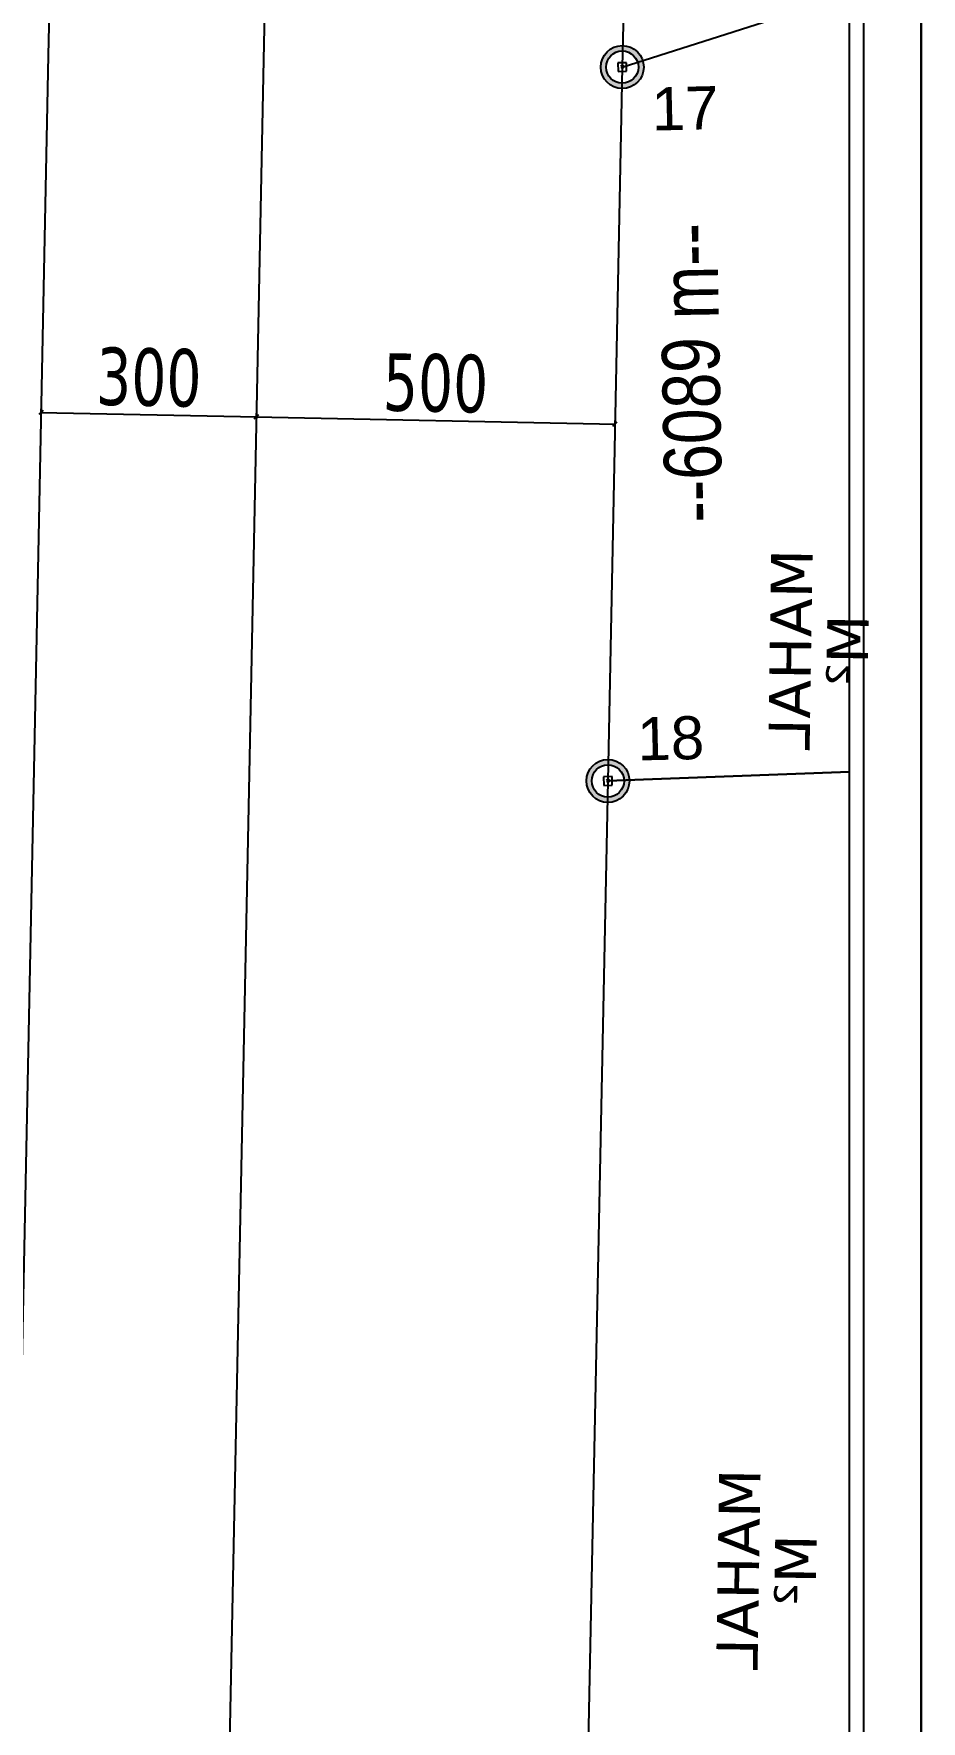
# Model space of a CAD drawing. Header units: millimetres. Extents: x 43168.9 to 43194.6, y -25545.1 to -25543.4.
# Drawn here: x 43179.2885 to 43179.5359, y -25544.5614 to -25544.0911 of the extents above; entities that cross this region are included whole.
import ezdxf
from ezdxf.enums import TextEntityAlignment as Align

# ---------------------------------------------------------------- set-up
doc = ezdxf.new("R2010")
doc.units = ezdxf.units.MM
doc.header["$LTSCALE"] = 200
doc.linetypes.add('DASHDOT', pattern=[1, 0.5, -0.25, 0, -0.25])
for name, color, linetype in [('arsasiniri_sgh', 10, 'Continuous'), ('olcu-uyg_sgh', 193, 'Continuous'), ('pafta_sgh', 11, 'Continuous'), ('sembol_sgh', 8, 'Continuous'), ('yapi-yaklasma_sgh', 41, 'DASHDOT'), ('yazi-mahal_sgh', 12, 'Continuous')]:
    doc.layers.add(name, color=color, linetype=linetype)
doc.styles.add('1-200', font='arial.ttf', dxfattribs={"height": 60})
doc.styles.add('dim', font='VERDANA.TTF', dxfattribs={"width": 0.7})
doc.styles.add('text1', font='VERDANA.TTF')
doc.styles.add('text2', font='arial.ttf')

msp = doc.modelspace()

# ---------------------------------------------------------------- hatches: boundary and pattern name
h = msp.add_hatch(color=256)
edge = h.paths.add_edge_path()
edge.add_arc((43179.45254, -25544.1004), 0.006, 0, 360)
edge = h.paths.add_edge_path(flags=16)
edge.add_arc((43179.45254, -25544.1004), 0.0045, 0, 360)
h = msp.add_hatch(color=256)
edge = h.paths.add_edge_path()
edge.add_arc((43179.44855, -25544.29933), 0.006, 0, 360)
edge = h.paths.add_edge_path(flags=16)
edge.add_arc((43179.44855, -25544.29933), 0.0045, 0, 360)

# ---------------------------------------------------------------- linework, layer by layer
at = {"color": 0, "linetype": 'ByBlock', "lineweight": -2}
for p, q in [((43179.45371, -25544.09917), (43179.45131, -25544.09923)), ((43179.45131, -25544.09923), (43179.45137, -25544.10163)), ((43179.45377, -25544.10157), (43179.45371, -25544.09917)), ((43179.45137, -25544.10163), (43179.45377, -25544.10157)), ((43179.45297, -25544.10081), (43179.45211, -25544.09998)), ((43179.45295, -25544.09996), (43179.45213, -25544.10083)), ((43179.29119, -25544.19608), (43179.28997, -25544.19725)), ((43179.34995, -25544.19846), (43179.35118, -25544.19728)), ((43179.35118, -25544.19728), (43179.34995, -25544.19846)), ((43179.44993, -25544.20046), (43179.45116, -25544.19929)), ((43179.44972, -25544.2981), (43179.44732, -25544.29816)), ((43179.44732, -25544.29816), (43179.44738, -25544.30056)), ((43179.44738, -25544.30056), (43179.44978, -25544.3005)), ((43179.44898, -25544.29974), (43179.44812, -25544.29892)), ((43179.44896, -25544.2989), (43179.44814, -25544.29976)), ((43179.44978, -25544.3005), (43179.44972, -25544.2981))]:
    msp.add_line(p, q, dxfattribs=at)
at = {"color": 0, "linetype": 'Continuous', "lineweight": -2}
for centre, radius in [((43179.45254, -25544.1004), 0.006), ((43179.45254, -25544.1004), 0.0045), ((43179.44855, -25544.29933), 0.006), ((43179.44855, -25544.29933), 0.0045)]:
    msp.add_circle(centre, radius, dxfattribs=at)
at = {"layer": 'arsasiniri_sgh', "color": 14}
for p, q in [((43179.46176, -25543.64889), (43179.45254, -25544.10046)), ((43179.45254, -25544.1004), (43179.51588, -25544.08021)), ((43179.45254, -25544.1004), (43179.51588, -25544.08021)), ((43179.45254, -25544.10046), (43179.44855, -25544.29934)), ((43179.44855, -25544.29933), (43179.51588, -25544.2968)), ((43179.51588, -25544.2968), (43179.44855, -25544.29933)), ((43179.44855, -25544.29934), (43179.43697, -25544.86636))]:
    msp.add_line(p, q, dxfattribs=at)
at = {"layer": 'olcu-uyg_sgh'}
for p, q in [((43179.29033, -25544.19666), (43179.35082, -25544.19787)), ((43179.29058, -25544.19666), (43179.2906, -25544.19566)), ((43179.35032, -25544.19786), (43179.4508, -25544.19988)), ((43179.35057, -25544.19787), (43179.35055, -25544.19887)), ((43179.35057, -25544.19787), (43179.35059, -25544.19687)), ((43179.45055, -25544.19987), (43179.45057, -25544.19887))]:
    msp.add_line(p, q, dxfattribs=at)
at = {"layer": 'pafta_sgh'}
for p, q in [((43179.53588, -25543.51), (43179.53588, -25544.97)), ((43179.53588, -25544.97), (43179.53588, -25543.51)), ((43179.51988, -25544.954), (43179.51988, -25543.526)), ((43179.51588, -25544.95), (43179.51588, -25543.53))]:
    msp.add_line(p, q, dxfattribs=at)
at = {"layer": 'yapi-yaklasma_sgh'}
for p, q in [((43179.29783, -25543.83951), (43179.29257, -25544.0972)), ((43179.35777, -25543.84307), (43179.35256, -25544.09842)), ((43179.29257, -25544.0972), (43179.28858, -25544.29613)), ((43179.35256, -25544.09842), (43179.34857, -25544.29733)), ((43179.28858, -25544.29613), (43179.28013, -25544.71005)), ((43179.34857, -25544.29733), (43179.33894, -25544.76867))]:
    msp.add_line(p, q, dxfattribs=at)

# ---------------------------------------------------------------- texts
at = {"color": 7, "style": 'text1', "text_generation_flag": 4}
for tag, text, height, p in [('MAHAL', '', 0.01154, (43179.49942, -25544.26274)), ('M²', 'm²', 0.011537, (43179.51522, -25544.26298)), ('MAHAL', '', 0.01154, (43179.48491, -25544.51905)), ('M²', 'm²', 0.011537, (43179.50071, -25544.51929))]:
    msp.add_attdef(tag, text=text, height=height, rotation=269.1301, dxfattribs=at).set_placement(p, align=Align.MIDDLE)
at = {"layer": 'olcu-uyg_sgh', "color": 2, "style": 'dim', "width": 0.7}
for s, p in [('300', (43179.30581, -25544.19447)), ('500', (43179.38572, -25544.19608))]:
    msp.add_text(s, height=0.016, rotation=358.851, dxfattribs=at).set_placement(p)
at = {"layer": 'sembol_sgh', "color": 1, "ltscale": 50, "style": '1-200'}
for s, p in [('17', (43179.46087, -25544.1181)), ('18', (43179.45688, -25544.29363))]:
    msp.add_text(s, height=0.012, rotation=1.3638, dxfattribs=at).set_placement(p)
at = {"layer": 'yazi-mahal_sgh', "style": 'text2', "width": 0.8}
msp.add_text('--6089 m--', height=0.016, rotation=91.0003, dxfattribs=at).set_placement((43179.48043, -25544.22718))

doc.saveas('drawing.dxf')
